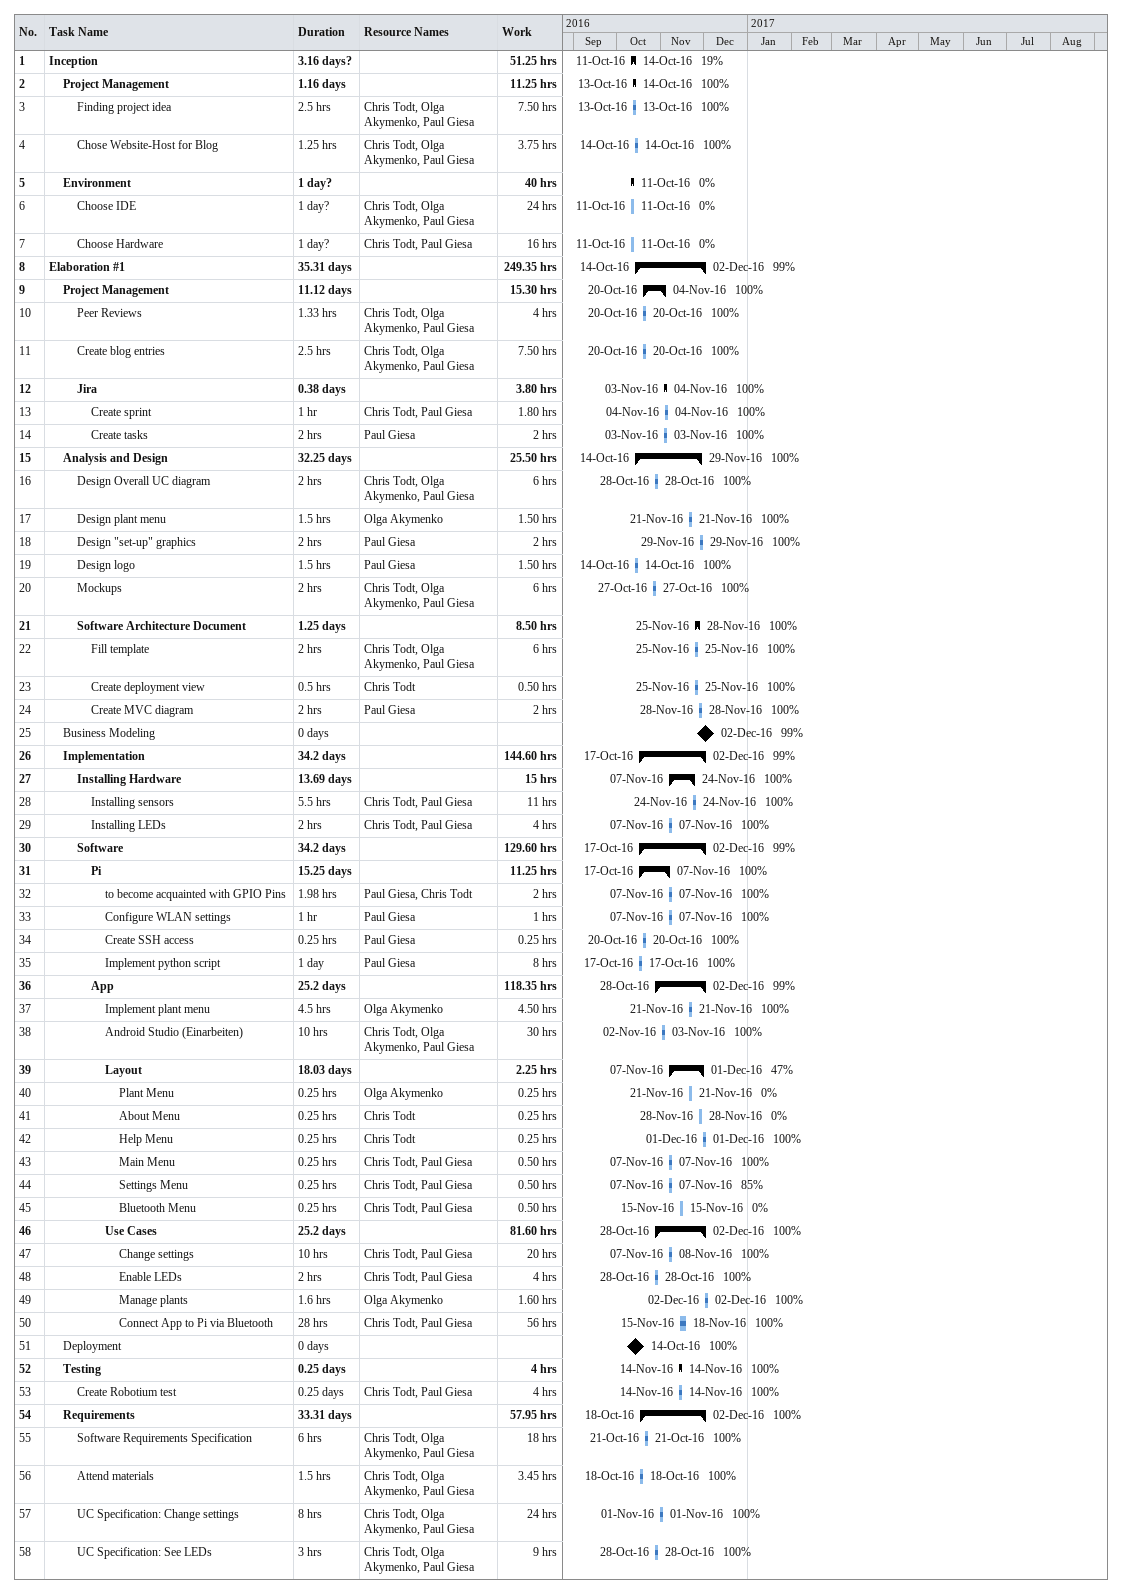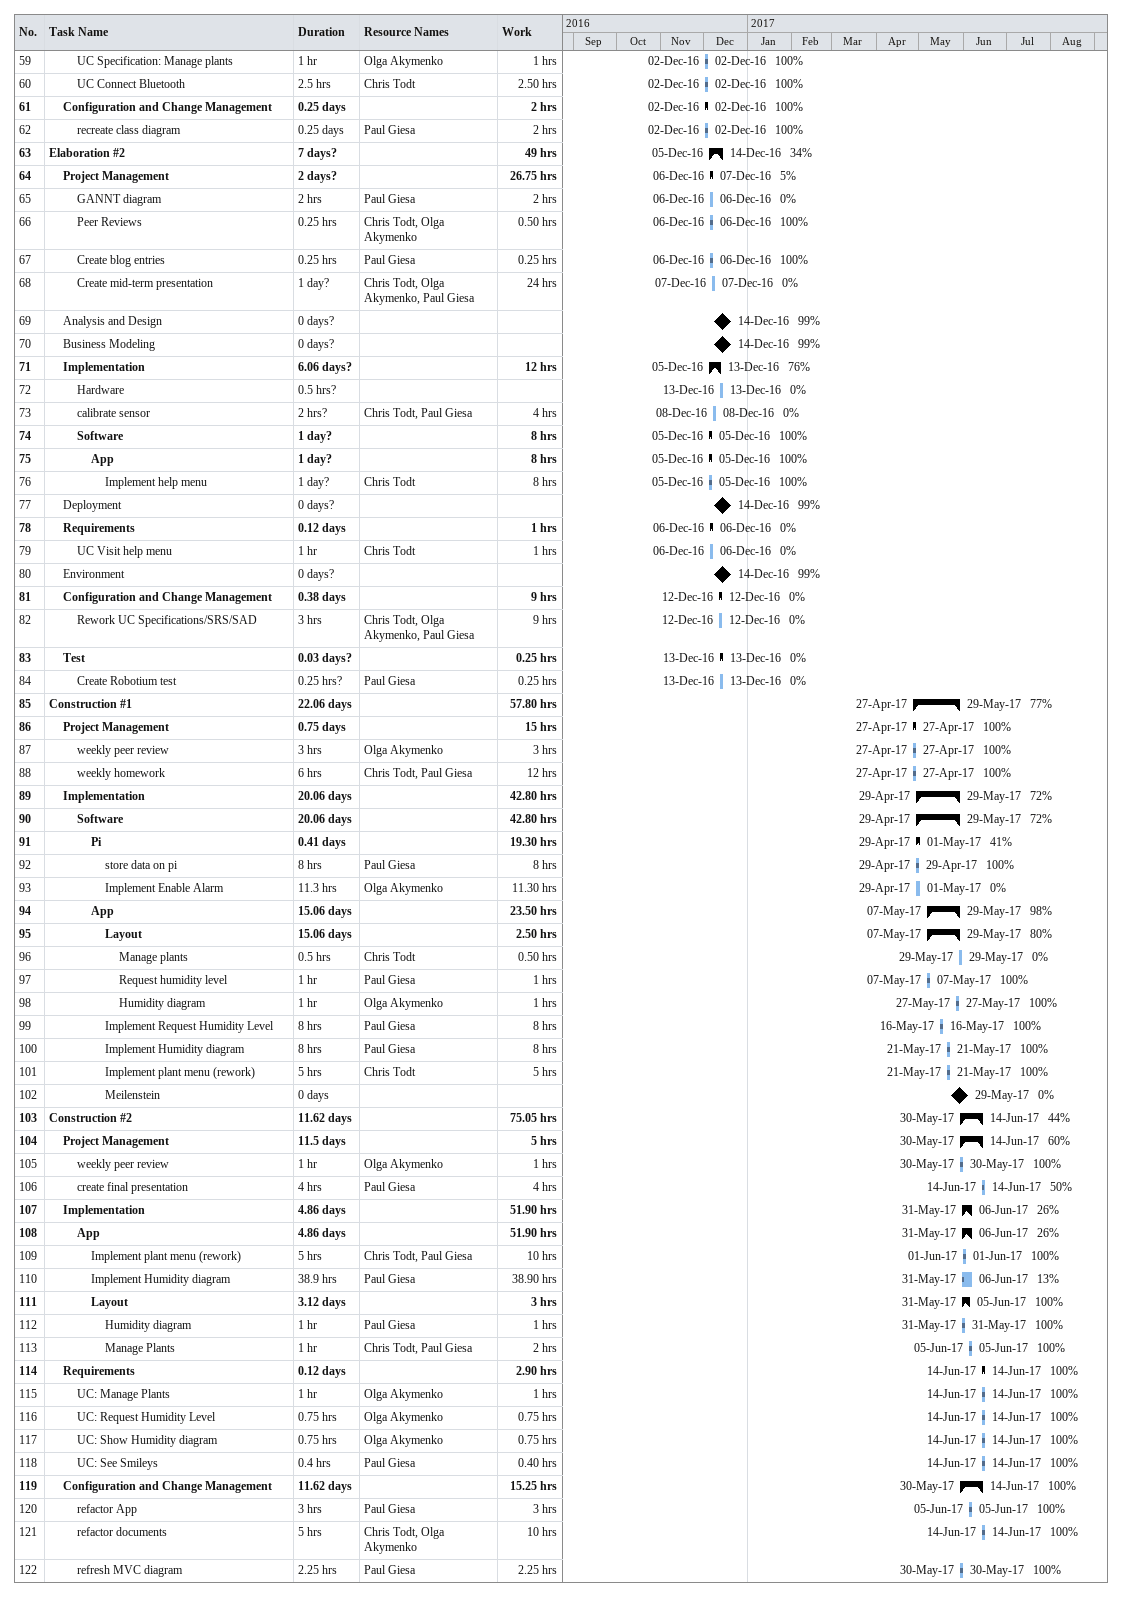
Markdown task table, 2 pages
| ID | Level | Task | Duration | Start | Finish | Resources | % complete | Work (h) |
|---|---|---|---|---|---|---|---|---|
| 1 | 1 | **Inception** | 3.16d? | 2016-10-11 | 2016-10-14 |  | 19 | 51.25 |
| 2 | 2 | **Project Management** | 1.16d | 2016-10-13 | 2016-10-14 |  | 100 | 11.25 |
| 3 | 3 | Finding project idea | 2.5h | 2016-10-13 | 2016-10-13 | Chris Todt, Olga Akymenko, Paul Giesa | 100 | 7.50 |
| 4 | 3 | Chose Website-Host for Blog | 1.25h | 2016-10-14 | 2016-10-14 | Chris Todt, Olga Akymenko, Paul Giesa | 100 | 3.75 |
| 5 | 2 | **Environment** | 1d? | 2016-10-11 | 2016-10-11 |  | 0 | 40 |
| 6 | 3 | Choose IDE | 1d? | 2016-10-11 | 2016-10-11 | Chris Todt, Olga Akymenko, Paul Giesa | 0 | 24 |
| 7 | 3 | Choose Hardware | 1d? | 2016-10-11 | 2016-10-11 | Chris Todt, Paul Giesa | 0 | 16 |
| 8 | 1 | **Elaboration #1** | 35.31d | 2016-10-14 | 2016-12-02 |  | 99 | 249.35 |
| 9 | 2 | **Project Management** | 11.12d | 2016-10-20 | 2016-11-04 |  | 100 | 15.30 |
| 10 | 3 | Peer Reviews | 1.33h | 2016-10-20 | 2016-10-20 | Chris Todt, Olga Akymenko, Paul Giesa | 100 | 4 |
| 11 | 3 | Create blog entries | 2.5h | 2016-10-20 | 2016-10-20 | Chris Todt, Olga Akymenko, Paul Giesa | 100 | 7.50 |
| 12 | 3 | **Jira** | 0.38d | 2016-11-03 | 2016-11-04 |  | 100 | 3.80 |
| 13 | 4 | Create sprint | 1h | 2016-11-04 | 2016-11-04 | Chris Todt, Paul Giesa | 100 | 1.80 |
| 14 | 4 | Create tasks | 2h | 2016-11-03 | 2016-11-03 | Paul Giesa | 100 | 2 |
| 15 | 2 | **Analysis and Design** | 32.25d | 2016-10-14 | 2016-11-29 |  | 100 | 25.50 |
| 16 | 3 | Design Overall UC diagram | 2h | 2016-10-28 | 2016-10-28 | Chris Todt, Olga Akymenko, Paul Giesa | 100 | 6 |
| 17 | 3 | Design plant menu | 1.5h | 2016-11-21 | 2016-11-21 | Olga Akymenko | 100 | 1.50 |
| 18 | 3 | Design "set-up" graphics | 2h | 2016-11-29 | 2016-11-29 | Paul Giesa | 100 | 2 |
| 19 | 3 | Design logo | 1.5h | 2016-10-14 | 2016-10-14 | Paul Giesa | 100 | 1.50 |
| 20 | 3 | Mockups | 2h | 2016-10-27 | 2016-10-27 | Chris Todt, Olga Akymenko, Paul Giesa | 100 | 6 |
| 21 | 3 | **Software Architecture Document** | 1.25d | 2016-11-25 | 2016-11-28 |  | 100 | 8.50 |
| 22 | 4 | Fill template | 2h | 2016-11-25 | 2016-11-25 | Chris Todt, Olga Akymenko, Paul Giesa | 100 | 6 |
| 23 | 4 | Create deployment view | 0.5h | 2016-11-25 | 2016-11-25 | Chris Todt | 100 | 0.50 |
| 24 | 4 | Create MVC diagram | 2h | 2016-11-28 | 2016-11-28 | Paul Giesa | 100 | 2 |
| 25 | 2 | Business Modeling | 0d | 2016-12-02 | 2016-12-02 |  | 99 |  |
| 26 | 2 | **Implementation** | 34.2d | 2016-10-17 | 2016-12-02 |  | 99 | 144.60 |
| 27 | 3 | **Installing Hardware** | 13.69d | 2016-11-07 | 2016-11-24 |  | 100 | 15 |
| 28 | 4 | Installing sensors | 5.5h | 2016-11-24 | 2016-11-24 | Chris Todt, Paul Giesa | 100 | 11 |
| 29 | 4 | Installing LEDs | 2h | 2016-11-07 | 2016-11-07 | Chris Todt, Paul Giesa | 100 | 4 |
| 30 | 3 | **Software** | 34.2d | 2016-10-17 | 2016-12-02 |  | 99 | 129.60 |
| 31 | 4 | **Pi** | 15.25d | 2016-10-17 | 2016-11-07 |  | 100 | 11.25 |
| 32 | 5 | to become acquainted with GPIO Pins | 1.98h | 2016-11-07 | 2016-11-07 | Paul Giesa, Chris Todt | 100 | 2 |
| 33 | 5 | Configure WLAN settings | 1h | 2016-11-07 | 2016-11-07 | Paul Giesa | 100 | 1 |
| 34 | 5 | Create SSH access | 0.25h | 2016-10-20 | 2016-10-20 | Paul Giesa | 100 | 0.25 |
| 35 | 5 | Implement python script | 1d | 2016-10-17 | 2016-10-17 | Paul Giesa | 100 | 8 |
| 36 | 4 | **App** | 25.2d | 2016-10-28 | 2016-12-02 |  | 99 | 118.35 |
| 37 | 5 | Implement plant menu | 4.5h | 2016-11-21 | 2016-11-21 | Olga Akymenko | 100 | 4.50 |
| 38 | 5 | Android Studio (Einarbeiten) | 10h | 2016-11-02 | 2016-11-03 | Chris Todt, Olga Akymenko, Paul Giesa | 100 | 30 |
| 39 | 5 | **Layout** | 18.03d | 2016-11-07 | 2016-12-01 |  | 47 | 2.25 |
| 40 | 6 | Plant Menu | 0.25h | 2016-11-21 | 2016-11-21 | Olga Akymenko | 0 | 0.25 |
| 41 | 6 | About Menu | 0.25h | 2016-11-28 | 2016-11-28 | Chris Todt | 0 | 0.25 |
| 42 | 6 | Help Menu | 0.25h | 2016-12-01 | 2016-12-01 | Chris Todt | 100 | 0.25 |
| 43 | 6 | Main Menu | 0.25h | 2016-11-07 | 2016-11-07 | Chris Todt, Paul Giesa | 100 | 0.50 |
| 44 | 6 | Settings Menu | 0.25h | 2016-11-07 | 2016-11-07 | Chris Todt, Paul Giesa | 85 | 0.50 |
| 45 | 6 | Bluetooth Menu | 0.25h | 2016-11-15 | 2016-11-15 | Chris Todt, Paul Giesa | 0 | 0.50 |
| 46 | 5 | **Use Cases** | 25.2d | 2016-10-28 | 2016-12-02 |  | 100 | 81.60 |
| 47 | 6 | Change settings | 10h | 2016-11-07 | 2016-11-08 | Chris Todt, Paul Giesa | 100 | 20 |
| 48 | 6 | Enable LEDs | 2h | 2016-10-28 | 2016-10-28 | Chris Todt, Paul Giesa | 100 | 4 |
| 49 | 6 | Manage plants | 1.6h | 2016-12-02 | 2016-12-02 | Olga Akymenko | 100 | 1.60 |
| 50 | 6 | Connect App to Pi via Bluetooth | 28h | 2016-11-15 | 2016-11-18 | Chris Todt, Paul Giesa | 100 | 56 |
| 51 | 2 | Deployment | 0d | 2016-10-14 | 2016-10-14 |  | 100 |  |
| 52 | 2 | **Testing** | 0.25d | 2016-11-14 | 2016-11-14 |  | 100 | 4 |
| 53 | 3 | Create Robotium test | 0.25d | 2016-11-14 | 2016-11-14 | Chris Todt, Paul Giesa | 100 | 4 |
| 54 | 2 | **Requirements** | 33.31d | 2016-10-18 | 2016-12-02 |  | 100 | 57.95 |
| 55 | 3 | Software Requirements Specification | 6h | 2016-10-21 | 2016-10-21 | Chris Todt, Olga Akymenko, Paul Giesa | 100 | 18 |
| 56 | 3 | Attend materials | 1.5h | 2016-10-18 | 2016-10-18 | Chris Todt, Olga Akymenko, Paul Giesa | 100 | 3.45 |
| 57 | 3 | UC Specification: Change settings | 8h | 2016-11-01 | 2016-11-01 | Chris Todt, Olga Akymenko, Paul Giesa | 100 | 24 |
| 58 | 3 | UC Specification: See LEDs | 3h | 2016-10-28 | 2016-10-28 | Chris Todt, Olga Akymenko, Paul Giesa | 100 | 9 |
| 59 | 3 | UC Specification: Manage plants | 1h | 2016-12-02 | 2016-12-02 | Olga Akymenko | 100 | 1 |
| 60 | 3 | UC Connect Bluetooth | 2.5h | 2016-12-02 | 2016-12-02 | Chris Todt | 100 | 2.50 |
| 61 | 2 | **Configuration and Change Management** | 0.25d | 2016-12-02 | 2016-12-02 |  | 100 | 2 |
| 62 | 3 | recreate class diagram | 0.25d | 2016-12-02 | 2016-12-02 | Paul Giesa | 100 | 2 |
| 63 | 1 | **Elaboration #2** | 7d? | 2016-12-05 | 2016-12-14 |  | 34 | 49 |
| 64 | 2 | **Project Management** | 2d? | 2016-12-06 | 2016-12-07 |  | 5 | 26.75 |
| 65 | 3 | GANNT diagram | 2h | 2016-12-06 | 2016-12-06 | Paul Giesa | 0 | 2 |
| 66 | 3 | Peer Reviews | 0.25h | 2016-12-06 | 2016-12-06 | Chris Todt, Olga Akymenko | 100 | 0.50 |
| 67 | 3 | Create blog entries | 0.25h | 2016-12-06 | 2016-12-06 | Paul Giesa | 100 | 0.25 |
| 68 | 3 | Create mid-term presentation | 1d? | 2016-12-07 | 2016-12-07 | Chris Todt, Olga Akymenko, Paul Giesa | 0 | 24 |
| 69 | 2 | Analysis and Design | 0d? | 2016-12-14 | 2016-12-14 |  | 99 |  |
| 70 | 2 | Business Modeling | 0d? | 2016-12-14 | 2016-12-14 |  | 99 |  |
| 71 | 2 | **Implementation** | 6.06d? | 2016-12-05 | 2016-12-13 |  | 76 | 12 |
| 72 | 3 | Hardware | 0.5h? | 2016-12-13 | 2016-12-13 |  | 0 |  |
| 73 | 3 | calibrate sensor | 2h? | 2016-12-08 | 2016-12-08 | Chris Todt, Paul Giesa | 0 | 4 |
| 74 | 3 | **Software** | 1d? | 2016-12-05 | 2016-12-05 |  | 100 | 8 |
| 75 | 4 | **App** | 1d? | 2016-12-05 | 2016-12-05 |  | 100 | 8 |
| 76 | 5 | Implement help menu | 1d? | 2016-12-05 | 2016-12-05 | Chris Todt | 100 | 8 |
| 77 | 2 | Deployment | 0d? | 2016-12-14 | 2016-12-14 |  | 99 |  |
| 78 | 2 | **Requirements** | 0.12d | 2016-12-06 | 2016-12-06 |  | 0 | 1 |
| 79 | 3 | UC Visit help menu | 1h | 2016-12-06 | 2016-12-06 | Chris Todt | 0 | 1 |
| 80 | 2 | Environment | 0d? | 2016-12-14 | 2016-12-14 |  | 99 |  |
| 81 | 2 | **Configuration and Change Management** | 0.38d | 2016-12-12 | 2016-12-12 |  | 0 | 9 |
| 82 | 3 | Rework UC Specifications/SRS/SAD | 3h | 2016-12-12 | 2016-12-12 | Chris Todt, Olga Akymenko, Paul Giesa | 0 | 9 |
| 83 | 2 | **Test** | 0.03d? | 2016-12-13 | 2016-12-13 |  | 0 | 0.25 |
| 84 | 3 | Create Robotium test | 0.25h? | 2016-12-13 | 2016-12-13 | Paul Giesa | 0 | 0.25 |
| 85 | 1 | **Construction #1** | 22.06d | 2017-04-27 | 2017-05-29 |  | 77 | 57.80 |
| 86 | 2 | **Project Management** | 0.75d | 2017-04-27 | 2017-04-27 |  | 100 | 15 |
| 87 | 3 | weekly peer review | 3h | 2017-04-27 | 2017-04-27 | Olga Akymenko | 100 | 3 |
| 88 | 3 | weekly homework | 6h | 2017-04-27 | 2017-04-27 | Chris Todt, Paul Giesa | 100 | 12 |
| 89 | 2 | **Implementation** | 20.06d | 2017-04-29 | 2017-05-29 |  | 72 | 42.80 |
| 90 | 3 | **Software** | 20.06d | 2017-04-29 | 2017-05-29 |  | 72 | 42.80 |
| 91 | 4 | **Pi** | 0.41d | 2017-04-29 | 2017-05-01 |  | 41 | 19.30 |
| 92 | 5 | store data on pi | 8h | 2017-04-29 | 2017-04-29 | Paul Giesa | 100 | 8 |
| 93 | 5 | Implement Enable Alarm | 11.3h | 2017-04-29 | 2017-05-01 | Olga Akymenko | 0 | 11.30 |
| 94 | 4 | **App** | 15.06d | 2017-05-07 | 2017-05-29 |  | 98 | 23.50 |
| 95 | 5 | **Layout** | 15.06d | 2017-05-07 | 2017-05-29 |  | 80 | 2.50 |
| 96 | 6 | Manage plants | 0.5h | 2017-05-29 | 2017-05-29 | Chris Todt | 0 | 0.50 |
| 97 | 6 | Request humidity level | 1h | 2017-05-07 | 2017-05-07 | Paul Giesa | 100 | 1 |
| 98 | 6 | Humidity diagram | 1h | 2017-05-27 | 2017-05-27 | Olga Akymenko | 100 | 1 |
| 99 | 5 | Implement Request Humidity Level | 8h | 2017-05-16 | 2017-05-16 | Paul Giesa | 100 | 8 |
| 100 | 5 | Implement Humidity diagram | 8h | 2017-05-21 | 2017-05-21 | Paul Giesa | 100 | 8 |
| 101 | 5 | Implement plant menu (rework) | 5h | 2017-05-21 | 2017-05-21 | Chris Todt | 100 | 5 |
| 102 | 5 | Meilenstein | 0d | 2017-05-29 | 2017-05-29 |  | 0 |  |
| 103 | 1 | **Construction #2** | 11.62d | 2017-05-30 | 2017-06-14 |  | 44 | 75.05 |
| 104 | 2 | **Project Management** | 11.5d | 2017-05-30 | 2017-06-14 |  | 60 | 5 |
| 105 | 3 | weekly peer review | 1h | 2017-05-30 | 2017-05-30 | Olga Akymenko | 100 | 1 |
| 106 | 3 | create final presentation | 4h | 2017-06-14 | 2017-06-14 | Paul Giesa | 50 | 4 |
| 107 | 2 | **Implementation** | 4.86d | 2017-05-31 | 2017-06-06 |  | 26 | 51.90 |
| 108 | 3 | **App** | 4.86d | 2017-05-31 | 2017-06-06 |  | 26 | 51.90 |
| 109 | 4 | Implement plant menu (rework) | 5h | 2017-06-01 | 2017-06-01 | Chris Todt, Paul Giesa | 100 | 10 |
| 110 | 4 | Implement Humidity diagram | 38.9h | 2017-05-31 | 2017-06-06 | Paul Giesa | 13 | 38.90 |
| 111 | 4 | **Layout** | 3.12d | 2017-05-31 | 2017-06-05 |  | 100 | 3 |
| 112 | 5 | Humidity diagram | 1h | 2017-05-31 | 2017-05-31 | Paul Giesa | 100 | 1 |
| 113 | 5 | Manage Plants | 1h | 2017-06-05 | 2017-06-05 | Chris Todt, Paul Giesa | 100 | 2 |
| 114 | 2 | **Requirements** | 0.12d | 2017-06-14 | 2017-06-14 |  | 100 | 2.90 |
| 115 | 3 | UC: Manage Plants | 1h | 2017-06-14 | 2017-06-14 | Olga Akymenko | 100 | 1 |
| 116 | 3 | UC: Request Humidity Level | 0.75h | 2017-06-14 | 2017-06-14 | Olga Akymenko | 100 | 0.75 |
| 117 | 3 | UC: Show Humidity diagram | 0.75h | 2017-06-14 | 2017-06-14 | Olga Akymenko | 100 | 0.75 |
| 118 | 3 | UC: See Smileys | 0.4h | 2017-06-14 | 2017-06-14 | Paul Giesa | 100 | 0.40 |
| 119 | 2 | **Configuration and Change Management** | 11.62d | 2017-05-30 | 2017-06-14 |  | 100 | 15.25 |
| 120 | 3 | refactor App | 3h | 2017-06-05 | 2017-06-05 | Paul Giesa | 100 | 3 |
| 121 | 3 | refactor documents | 5h | 2017-06-14 | 2017-06-14 | Chris Todt, Olga Akymenko | 100 | 10 |
| 122 | 3 | refresh MVC diagram | 2.25h | 2017-05-30 | 2017-05-30 | Paul Giesa | 100 | 2.25 |
